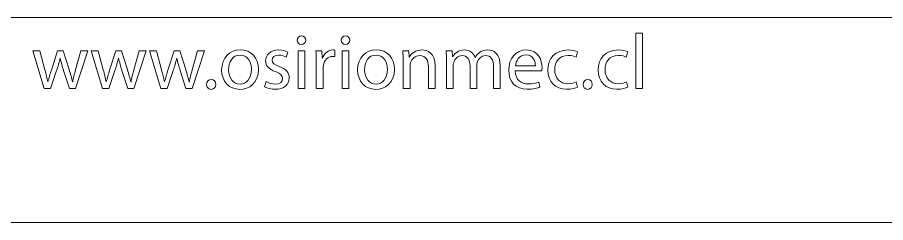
# Model space of a CAD drawing. Header units: inches. Extents: x 4400 to 4800, y 4100 to 4300.
# Drawn here: x 4631.4 to 4687.1, y 4206.6 to 4219.8 of the extents above; entities that cross this region are included whole.
import ezdxf

# ---------------------------------------------------------------- set-up
doc = ezdxf.new("R2010")
doc.units = ezdxf.units.IN
doc.header["$MEASUREMENT"] = 0
doc.layers.add('Capa 1', color=7, linetype='Continuous')

# ---------------------------------------------------------------- blocks, each defined once
blk = doc.blocks.new('block 38')
at = {"layer": 'Capa 1', "color": 1, "lineweight": 9, "true_color": 0xff0000}
for points in [[(4671.053, 4218.747), (4671.493, 4218.747), (4671.493, 4215.196), (4671.053, 4215.196), (4671.053, 4218.747)], [(4649.398, 4215.196), (4649.398, 4217.617), (4649.838, 4217.617), (4649.838, 4215.196), (4649.398, 4215.196)], [(4652.223, 4215.196), (4652.223, 4217.617), (4652.663, 4217.617), (4652.663, 4215.196), (4652.223, 4215.196)]]:
    blk.add_lwpolyline(points, dxfattribs=at)
for points, knots in [([(4649.888, 4218.297), (4649.893, 4218.147), (4649.783, 4218.027), (4649.608, 4218.027), (4649.453, 4218.027), (4649.343, 4218.147), (4649.343, 4218.297), (4649.343, 4218.452), (4649.458, 4218.572), (4649.618, 4218.572), (4649.783, 4218.572), (4649.888, 4218.452), (4649.888, 4218.297)], [0, 0, 0, 0, 1, 1, 1, 2, 2, 2, 3, 3, 3, 4, 4, 4, 4]), ([(4652.713, 4218.297), (4652.718, 4218.147), (4652.608, 4218.027), (4652.433, 4218.027), (4652.278, 4218.027), (4652.168, 4218.147), (4652.168, 4218.297), (4652.168, 4218.452), (4652.283, 4218.572), (4652.443, 4218.572), (4652.608, 4218.572), (4652.713, 4218.452), (4652.713, 4218.297)], [0, 0, 0, 0, 1, 1, 1, 2, 2, 2, 3, 3, 3, 4, 4, 4, 4]), ([(4632.848, 4217.617), (4632.848, 4217.617), (4633.168, 4216.387), (4633.168, 4216.387), (4633.238, 4216.116), (4633.303, 4215.866), (4633.348, 4215.616), (4633.348, 4215.616), (4633.363, 4215.616), (4633.363, 4215.616), (4633.418, 4215.862), (4633.498, 4216.121), (4633.578, 4216.381), (4633.578, 4216.381), (4633.973, 4217.617), (4633.973, 4217.617), (4633.973, 4217.617), (4634.343, 4217.617), (4634.343, 4217.617), (4634.343, 4217.617), (4634.719, 4216.407), (4634.719, 4216.407), (4634.809, 4216.116), (4634.879, 4215.862), (4634.934, 4215.616), (4634.934, 4215.616), (4634.948, 4215.616), (4634.948, 4215.616), (4634.988, 4215.862), (4635.054, 4216.116), (4635.133, 4216.401), (4635.133, 4216.401), (4635.479, 4217.617), (4635.479, 4217.617), (4635.479, 4217.617), (4635.914, 4217.617), (4635.914, 4217.617), (4635.914, 4217.617), (4635.133, 4215.196), (4635.133, 4215.196), (4635.133, 4215.196), (4634.733, 4215.196), (4634.733, 4215.196), (4634.733, 4215.196), (4634.363, 4216.351), (4634.363, 4216.351), (4634.278, 4216.622), (4634.208, 4216.862), (4634.148, 4217.147), (4634.148, 4217.147), (4634.138, 4217.147), (4634.138, 4217.147), (4634.079, 4216.856), (4634.003, 4216.606), (4633.918, 4216.347), (4633.918, 4216.347), (4633.528, 4215.196), (4633.528, 4215.196), (4633.528, 4215.196), (4633.128, 4215.196), (4633.128, 4215.196), (4633.128, 4215.196), (4632.398, 4217.617), (4632.398, 4217.617), (4632.398, 4217.617), (4632.848, 4217.617), (4632.848, 4217.617)], [0, 0, 0, 0, 1, 1, 1, 2, 2, 2, 3, 3, 3, 4, 4, 4, 5, 5, 5, 6, 6, 6, 7, 7, 7, 8, 8, 8, 9, 9, 9, 10, 10, 10, 11, 11, 11, 12, 12, 12, 13, 13, 13, 14, 14, 14, 15, 15, 15, 16, 16, 16, 17, 17, 17, 18, 18, 18, 19, 19, 19, 20, 20, 20, 21, 21, 21, 22, 22, 22, 22]), ([(4636.588, 4217.617), (4636.588, 4217.617), (4636.908, 4216.387), (4636.908, 4216.387), (4636.978, 4216.116), (4637.043, 4215.866), (4637.088, 4215.616), (4637.088, 4215.616), (4637.103, 4215.616), (4637.103, 4215.616), (4637.158, 4215.862), (4637.238, 4216.121), (4637.318, 4216.381), (4637.318, 4216.381), (4637.713, 4217.617), (4637.713, 4217.617), (4637.713, 4217.617), (4638.083, 4217.617), (4638.083, 4217.617), (4638.083, 4217.617), (4638.459, 4216.407), (4638.459, 4216.407), (4638.549, 4216.116), (4638.618, 4215.862), (4638.674, 4215.616), (4638.674, 4215.616), (4638.688, 4215.616), (4638.688, 4215.616), (4638.728, 4215.862), (4638.794, 4216.116), (4638.873, 4216.401), (4638.873, 4216.401), (4639.219, 4217.617), (4639.219, 4217.617), (4639.219, 4217.617), (4639.654, 4217.617), (4639.654, 4217.617), (4639.654, 4217.617), (4638.873, 4215.196), (4638.873, 4215.196), (4638.873, 4215.196), (4638.473, 4215.196), (4638.473, 4215.196), (4638.473, 4215.196), (4638.103, 4216.351), (4638.103, 4216.351), (4638.018, 4216.622), (4637.948, 4216.862), (4637.888, 4217.147), (4637.888, 4217.147), (4637.878, 4217.147), (4637.878, 4217.147), (4637.819, 4216.856), (4637.743, 4216.606), (4637.658, 4216.347), (4637.658, 4216.347), (4637.268, 4215.196), (4637.268, 4215.196), (4637.268, 4215.196), (4636.868, 4215.196), (4636.868, 4215.196), (4636.868, 4215.196), (4636.138, 4217.617), (4636.138, 4217.617), (4636.138, 4217.617), (4636.588, 4217.617), (4636.588, 4217.617)], [0, 0, 0, 0, 1, 1, 1, 2, 2, 2, 3, 3, 3, 4, 4, 4, 5, 5, 5, 6, 6, 6, 7, 7, 7, 8, 8, 8, 9, 9, 9, 10, 10, 10, 11, 11, 11, 12, 12, 12, 13, 13, 13, 14, 14, 14, 15, 15, 15, 16, 16, 16, 17, 17, 17, 18, 18, 18, 19, 19, 19, 20, 20, 20, 21, 21, 21, 22, 22, 22, 22]), ([(4640.328, 4217.617), (4640.328, 4217.617), (4640.648, 4216.387), (4640.648, 4216.387), (4640.718, 4216.116), (4640.783, 4215.866), (4640.828, 4215.616), (4640.828, 4215.616), (4640.843, 4215.616), (4640.843, 4215.616), (4640.898, 4215.862), (4640.978, 4216.121), (4641.058, 4216.381), (4641.058, 4216.381), (4641.453, 4217.617), (4641.453, 4217.617), (4641.453, 4217.617), (4641.823, 4217.617), (4641.823, 4217.617), (4641.823, 4217.617), (4642.199, 4216.407), (4642.199, 4216.407), (4642.289, 4216.116), (4642.358, 4215.862), (4642.414, 4215.616), (4642.414, 4215.616), (4642.428, 4215.616), (4642.428, 4215.616), (4642.468, 4215.862), (4642.534, 4216.116), (4642.613, 4216.401), (4642.613, 4216.401), (4642.959, 4217.617), (4642.959, 4217.617), (4642.959, 4217.617), (4643.394, 4217.617), (4643.394, 4217.617), (4643.394, 4217.617), (4642.613, 4215.196), (4642.613, 4215.196), (4642.613, 4215.196), (4642.213, 4215.196), (4642.213, 4215.196), (4642.213, 4215.196), (4641.843, 4216.351), (4641.843, 4216.351), (4641.758, 4216.622), (4641.688, 4216.862), (4641.628, 4217.147), (4641.628, 4217.147), (4641.618, 4217.147), (4641.618, 4217.147), (4641.559, 4216.856), (4641.483, 4216.606), (4641.398, 4216.347), (4641.398, 4216.347), (4641.008, 4215.196), (4641.008, 4215.196), (4641.008, 4215.196), (4640.608, 4215.196), (4640.608, 4215.196), (4640.608, 4215.196), (4639.878, 4217.617), (4639.878, 4217.617), (4639.878, 4217.617), (4640.328, 4217.617), (4640.328, 4217.617)], [0, 0, 0, 0, 1, 1, 1, 2, 2, 2, 3, 3, 3, 4, 4, 4, 5, 5, 5, 6, 6, 6, 7, 7, 7, 8, 8, 8, 9, 9, 9, 10, 10, 10, 11, 11, 11, 12, 12, 12, 13, 13, 13, 14, 14, 14, 15, 15, 15, 16, 16, 16, 17, 17, 17, 18, 18, 18, 19, 19, 19, 20, 20, 20, 21, 21, 21, 22, 22, 22, 22]), ([(4646.863, 4216.427), (4646.863, 4215.531), (4646.244, 4215.141), (4645.658, 4215.141), (4645.003, 4215.141), (4644.498, 4215.621), (4644.498, 4216.387), (4644.498, 4217.197), (4645.028, 4217.672), (4645.698, 4217.672), (4646.393, 4217.672), (4646.863, 4217.167), (4646.863, 4216.427)], [0, 0, 0, 0, 1, 1, 1, 2, 2, 2, 3, 3, 3, 4, 4, 4, 4]), ([(4647.358, 4215.646), (4647.488, 4215.561), (4647.718, 4215.471), (4647.938, 4215.471), (4648.258, 4215.471), (4648.408, 4215.631), (4648.408, 4215.831), (4648.408, 4216.041), (4648.283, 4216.156), (4647.958, 4216.276), (4647.523, 4216.431), (4647.318, 4216.671), (4647.318, 4216.962), (4647.318, 4217.352), (4647.633, 4217.672), (4648.153, 4217.672), (4648.398, 4217.672), (4648.613, 4217.602), (4648.748, 4217.522), (4648.748, 4217.522), (4648.638, 4217.202), (4648.638, 4217.202), (4648.543, 4217.262), (4648.368, 4217.342), (4648.143, 4217.342), (4647.883, 4217.342), (4647.738, 4217.192), (4647.738, 4217.012), (4647.738, 4216.812), (4647.883, 4216.721), (4648.198, 4216.602), (4648.618, 4216.441), (4648.833, 4216.232), (4648.833, 4215.872), (4648.833, 4215.446), (4648.503, 4215.146), (4647.928, 4215.146), (4647.663, 4215.146), (4647.418, 4215.211), (4647.248, 4215.311), (4647.248, 4215.311), (4647.358, 4215.646), (4647.358, 4215.646)], [0, 0, 0, 0, 1, 1, 1, 2, 2, 2, 3, 3, 3, 4, 4, 4, 5, 5, 5, 6, 6, 6, 7, 7, 7, 8, 8, 8, 9, 9, 9, 10, 10, 10, 11, 11, 11, 12, 12, 12, 13, 13, 13, 14, 14, 14, 14]), ([(4650.568, 4216.862), (4650.568, 4217.147), (4650.563, 4217.391), (4650.548, 4217.617), (4650.548, 4217.617), (4650.933, 4217.617), (4650.933, 4217.617), (4650.933, 4217.617), (4650.948, 4217.142), (4650.948, 4217.142), (4650.948, 4217.142), (4650.968, 4217.142), (4650.968, 4217.142), (4651.078, 4217.467), (4651.343, 4217.672), (4651.638, 4217.672), (4651.688, 4217.672), (4651.723, 4217.667), (4651.763, 4217.657), (4651.763, 4217.657), (4651.763, 4217.242), (4651.763, 4217.242), (4651.718, 4217.252), (4651.673, 4217.256), (4651.613, 4217.256), (4651.303, 4217.256), (4651.083, 4217.021), (4651.023, 4216.691), (4651.013, 4216.632), (4651.003, 4216.562), (4651.003, 4216.486), (4651.003, 4216.486), (4651.003, 4215.196), (4651.003, 4215.196), (4651.003, 4215.196), (4650.568, 4215.196), (4650.568, 4215.196), (4650.568, 4215.196), (4650.568, 4216.862), (4650.568, 4216.862)], [0, 0, 0, 0, 1, 1, 1, 2, 2, 2, 3, 3, 3, 4, 4, 4, 5, 5, 5, 6, 6, 6, 7, 7, 7, 8, 8, 8, 9, 9, 9, 10, 10, 10, 11, 11, 11, 12, 12, 12, 13, 13, 13, 13]), ([(4655.583, 4216.427), (4655.583, 4215.531), (4654.963, 4215.141), (4654.378, 4215.141), (4653.723, 4215.141), (4653.218, 4215.621), (4653.218, 4216.387), (4653.218, 4217.197), (4653.748, 4217.672), (4654.418, 4217.672), (4655.113, 4217.672), (4655.583, 4217.167), (4655.583, 4216.427)], [0, 0, 0, 0, 1, 1, 1, 2, 2, 2, 3, 3, 3, 4, 4, 4, 4]), ([(4656.138, 4216.962), (4656.138, 4217.212), (4656.133, 4217.417), (4656.118, 4217.617), (4656.118, 4217.617), (4656.508, 4217.617), (4656.508, 4217.617), (4656.508, 4217.617), (4656.533, 4217.216), (4656.533, 4217.216), (4656.533, 4217.216), (4656.543, 4217.216), (4656.543, 4217.216), (4656.663, 4217.447), (4656.943, 4217.672), (4657.343, 4217.672), (4657.678, 4217.672), (4658.198, 4217.472), (4658.198, 4216.642), (4658.198, 4216.642), (4658.198, 4215.196), (4658.198, 4215.196), (4658.198, 4215.196), (4657.758, 4215.196), (4657.758, 4215.196), (4657.758, 4215.196), (4657.758, 4216.592), (4657.758, 4216.592), (4657.758, 4216.982), (4657.613, 4217.307), (4657.198, 4217.307), (4656.908, 4217.307), (4656.683, 4217.101), (4656.608, 4216.856), (4656.588, 4216.802), (4656.578, 4216.727), (4656.578, 4216.651), (4656.578, 4216.651), (4656.578, 4215.196), (4656.578, 4215.196), (4656.578, 4215.196), (4656.138, 4215.196), (4656.138, 4215.196), (4656.138, 4215.196), (4656.138, 4216.962), (4656.138, 4216.962)], [0, 0, 0, 0, 1, 1, 1, 2, 2, 2, 3, 3, 3, 4, 4, 4, 5, 5, 5, 6, 6, 6, 7, 7, 7, 8, 8, 8, 9, 9, 9, 10, 10, 10, 11, 11, 11, 12, 12, 12, 13, 13, 13, 14, 14, 14, 15, 15, 15, 15]), ([(4658.913, 4216.962), (4658.913, 4217.212), (4658.908, 4217.417), (4658.893, 4217.617), (4658.893, 4217.617), (4659.278, 4217.617), (4659.278, 4217.617), (4659.278, 4217.617), (4659.298, 4217.226), (4659.298, 4217.226), (4659.298, 4217.226), (4659.313, 4217.226), (4659.313, 4217.226), (4659.448, 4217.457), (4659.673, 4217.672), (4660.073, 4217.672), (4660.403, 4217.672), (4660.653, 4217.472), (4660.758, 4217.187), (4660.758, 4217.187), (4660.768, 4217.187), (4660.768, 4217.187), (4660.843, 4217.322), (4660.938, 4217.427), (4661.038, 4217.502), (4661.183, 4217.612), (4661.343, 4217.672), (4661.573, 4217.672), (4661.893, 4217.672), (4662.368, 4217.462), (4662.368, 4216.622), (4662.368, 4216.622), (4662.368, 4215.196), (4662.368, 4215.196), (4662.368, 4215.196), (4661.938, 4215.196), (4661.938, 4215.196), (4661.938, 4215.196), (4661.938, 4216.566), (4661.938, 4216.566), (4661.938, 4217.031), (4661.768, 4217.312), (4661.413, 4217.312), (4661.163, 4217.312), (4660.968, 4217.127), (4660.893, 4216.912), (4660.873, 4216.852), (4660.858, 4216.771), (4660.858, 4216.691), (4660.858, 4216.691), (4660.858, 4215.196), (4660.858, 4215.196), (4660.858, 4215.196), (4660.428, 4215.196), (4660.428, 4215.196), (4660.428, 4215.196), (4660.428, 4216.647), (4660.428, 4216.647), (4660.428, 4217.031), (4660.258, 4217.312), (4659.923, 4217.312), (4659.648, 4217.312), (4659.448, 4217.091), (4659.378, 4216.872), (4659.353, 4216.807), (4659.343, 4216.731), (4659.343, 4216.657), (4659.343, 4216.657), (4659.343, 4215.196), (4659.343, 4215.196), (4659.343, 4215.196), (4658.913, 4215.196), (4658.913, 4215.196), (4658.913, 4215.196), (4658.913, 4216.962), (4658.913, 4216.962)], [0, 0, 0, 0, 1, 1, 1, 2, 2, 2, 3, 3, 3, 4, 4, 4, 5, 5, 5, 6, 6, 6, 7, 7, 7, 8, 8, 8, 9, 9, 9, 10, 10, 10, 11, 11, 11, 12, 12, 12, 13, 13, 13, 14, 14, 14, 15, 15, 15, 16, 16, 16, 17, 17, 17, 18, 18, 18, 19, 19, 19, 20, 20, 20, 21, 21, 21, 22, 22, 22, 23, 23, 23, 24, 24, 24, 25, 25, 25, 25]), ([(4663.328, 4216.327), (4663.338, 4215.731), (4663.718, 4215.486), (4664.158, 4215.486), (4664.473, 4215.486), (4664.663, 4215.541), (4664.828, 4215.611), (4664.828, 4215.611), (4664.903, 4215.296), (4664.903, 4215.296), (4664.748, 4215.226), (4664.483, 4215.146), (4664.098, 4215.146), (4663.353, 4215.146), (4662.908, 4215.636), (4662.908, 4216.367), (4662.908, 4217.097), (4663.338, 4217.672), (4664.043, 4217.672), (4664.833, 4217.672), (4665.043, 4216.977), (4665.043, 4216.532), (4665.043, 4216.441), (4665.033, 4216.371), (4665.028, 4216.327), (4665.028, 4216.327), (4663.328, 4216.327), (4663.328, 4216.327)], [0, 0, 0, 0, 1, 1, 1, 2, 2, 2, 3, 3, 3, 4, 4, 4, 5, 5, 5, 6, 6, 6, 7, 7, 7, 8, 8, 8, 9, 9, 9, 9]), ([(4667.313, 4215.286), (4667.198, 4215.226), (4666.943, 4215.146), (4666.618, 4215.146), (4665.888, 4215.146), (4665.413, 4215.641), (4665.413, 4216.381), (4665.413, 4217.127), (4665.923, 4217.667), (4666.713, 4217.667), (4666.973, 4217.667), (4667.203, 4217.602), (4667.323, 4217.542), (4667.323, 4217.542), (4667.223, 4217.202), (4667.223, 4217.202), (4667.118, 4217.262), (4666.953, 4217.317), (4666.713, 4217.317), (4666.158, 4217.317), (4665.857, 4216.906), (4665.857, 4216.401), (4665.857, 4215.842), (4666.218, 4215.496), (4666.698, 4215.496), (4666.948, 4215.496), (4667.113, 4215.561), (4667.238, 4215.616), (4667.238, 4215.616), (4667.313, 4215.286), (4667.313, 4215.286)], [0, 0, 0, 0, 1, 1, 1, 2, 2, 2, 3, 3, 3, 4, 4, 4, 5, 5, 5, 6, 6, 6, 7, 7, 7, 8, 8, 8, 9, 9, 9, 10, 10, 10, 10]), ([(4670.538, 4215.286), (4670.423, 4215.226), (4670.168, 4215.146), (4669.843, 4215.146), (4669.113, 4215.146), (4668.638, 4215.641), (4668.638, 4216.381), (4668.638, 4217.127), (4669.148, 4217.667), (4669.938, 4217.667), (4670.198, 4217.667), (4670.428, 4217.602), (4670.548, 4217.542), (4670.548, 4217.542), (4670.448, 4217.202), (4670.448, 4217.202), (4670.343, 4217.262), (4670.178, 4217.317), (4669.938, 4217.317), (4669.383, 4217.317), (4669.082, 4216.906), (4669.082, 4216.401), (4669.082, 4215.842), (4669.443, 4215.496), (4669.923, 4215.496), (4670.173, 4215.496), (4670.338, 4215.561), (4670.463, 4215.616), (4670.463, 4215.616), (4670.538, 4215.286), (4670.538, 4215.286)], [0, 0, 0, 0, 1, 1, 1, 2, 2, 2, 3, 3, 3, 4, 4, 4, 5, 5, 5, 6, 6, 6, 7, 7, 7, 8, 8, 8, 9, 9, 9, 10, 10, 10, 10]), ([(4644.943, 4216.401), (4644.943, 4215.872), (4645.248, 4215.471), (4645.678, 4215.471), (4646.098, 4215.471), (4646.413, 4215.866), (4646.413, 4216.411), (4646.413, 4216.822), (4646.208, 4217.342), (4645.688, 4217.342), (4645.168, 4217.342), (4644.943, 4216.862), (4644.943, 4216.401)], [0, 0, 0, 0, 1, 1, 1, 2, 2, 2, 3, 3, 3, 4, 4, 4, 4]), ([(4653.663, 4216.401), (4653.663, 4215.872), (4653.968, 4215.471), (4654.398, 4215.471), (4654.818, 4215.471), (4655.133, 4215.866), (4655.133, 4216.411), (4655.133, 4216.822), (4654.928, 4217.342), (4654.408, 4217.342), (4653.888, 4217.342), (4653.663, 4216.862), (4653.663, 4216.401)], [0, 0, 0, 0, 1, 1, 1, 2, 2, 2, 3, 3, 3, 4, 4, 4, 4]), ([(4664.618, 4216.642), (4664.623, 4216.922), (4664.503, 4217.357), (4664.008, 4217.357), (4663.563, 4217.357), (4663.368, 4216.946), (4663.333, 4216.642), (4663.333, 4216.642), (4664.618, 4216.642), (4664.618, 4216.642)], [0, 0, 0, 0, 1, 1, 1, 2, 2, 2, 3, 3, 3, 3]), ([(4643.533, 4215.456), (4643.533, 4215.641), (4643.658, 4215.771), (4643.833, 4215.771), (4644.008, 4215.771), (4644.128, 4215.641), (4644.128, 4215.456), (4644.128, 4215.276), (4644.013, 4215.141), (4643.828, 4215.141), (4643.653, 4215.141), (4643.533, 4215.276), (4643.533, 4215.456)], [0, 0, 0, 0, 1, 1, 1, 2, 2, 2, 3, 3, 3, 4, 4, 4, 4]), ([(4667.673, 4215.456), (4667.673, 4215.641), (4667.798, 4215.771), (4667.973, 4215.771), (4668.148, 4215.771), (4668.268, 4215.641), (4668.268, 4215.456), (4668.268, 4215.276), (4668.153, 4215.141), (4667.968, 4215.141), (4667.793, 4215.141), (4667.673, 4215.276), (4667.673, 4215.456)], [0, 0, 0, 0, 1, 1, 1, 2, 2, 2, 3, 3, 3, 4, 4, 4, 4])]:
    blk.add_open_spline(points, degree=3, knots=knots, dxfattribs=at)

msp = doc.modelspace()

# ---------------------------------------------------------------- linework, layer by layer
at = {"layer": 'Capa 1', "color": 7, "lineweight": 9, "true_color": 0xffffff}
msp.add_open_spline([(4651.001, 4219.761), (4651.001, 4219.761), (4608.307, 4219.761), (4608.307, 4219.761), (4605.239, 4219.761), (4602.669, 4217.589), (4602.002, 4214.674), (4602.002, 4214.674), (4602.002, 4214.674), (4602.002, 4214.674), (4602.002, 4214.674), (4611.795, 4214.674), (4611.795, 4214.674), (4611.795, 4214.674), (4611.795, 4214.674), (4611.795, 4214.674), (4611.795, 4214.95), (4612.019, 4215.174), (4612.295, 4215.174), (4612.571, 4215.174), (4612.795, 4214.95), (4612.795, 4214.674), (4612.795, 4214.398), (4612.571, 4214.174), (4612.335, 4214.174), (4612.335, 4214.174), (4612.335, 4212.174), (4612.335, 4212.174), (4612.571, 4212.174), (4612.795, 4211.95), (4612.795, 4211.674), (4612.795, 4211.398), (4612.571, 4211.174), (4612.295, 4211.174), (4612.019, 4211.174), (4611.795, 4211.398), (4611.795, 4211.674), (4611.795, 4211.674), (4602.002, 4211.674), (4602.002, 4211.674), (4602.002, 4211.674), (4602.002, 4211.674), (4602.002, 4211.674), (4602.669, 4208.758), (4605.239, 4206.587), (4608.307, 4206.587), (4608.307, 4206.587), (4651.001, 4206.587), (4651.001, 4206.587), (4651.001, 4206.587), (4693.695, 4206.587), (4693.695, 4206.587), (4696.764, 4206.587), (4699.333, 4208.759), (4700.001, 4211.674), (4700.001, 4211.674), (4700.001, 4211.674), (4700.001, 4211.674), (4700.001, 4211.674), (4690.205, 4211.674), (4690.205, 4211.674), (4690.205, 4211.398), (4689.981, 4211.174), (4689.705, 4211.174), (4689.429, 4211.174), (4689.205, 4211.398), (4689.205, 4211.674), (4689.205, 4211.95), (4689.429, 4212.174), (4689.675, 4212.204), (4689.675, 4212.204), (4689.675, 4214.204), (4689.675, 4214.204), (4689.429, 4214.174), (4689.205, 4214.398), (4689.205, 4214.674), (4689.205, 4214.95), (4689.429, 4215.174), (4689.705, 4215.174), (4689.981, 4215.174), (4690.205, 4214.95), (4690.205, 4214.674), (4690.205, 4214.674), (4690.205, 4214.674), (4690.205, 4214.674), (4690.205, 4214.674), (4700, 4214.674), (4700, 4214.674), (4700, 4214.674), (4700.001, 4214.674), (4700.001, 4214.674), (4699.333, 4217.589), (4696.764, 4219.761), (4693.695, 4219.761), (4693.695, 4219.761), (4651.001, 4219.761), (4651.001, 4219.761)], degree=3, knots=[0, 0, 0, 0, 1, 1, 1, 2, 2, 2, 3, 3, 3, 4, 4, 4, 5, 5, 5, 6, 6, 6, 7, 7, 7, 8, 8, 8, 9, 9, 9, 10, 10, 10, 11, 11, 11, 12, 12, 12, 13, 13, 13, 14, 14, 14, 15, 15, 15, 16, 16, 16, 17, 17, 17, 18, 18, 18, 19, 19, 19, 20, 20, 20, 21, 21, 21, 22, 22, 22, 23, 23, 23, 24, 24, 24, 25, 25, 25, 26, 26, 26, 27, 27, 27, 28, 28, 28, 29, 29, 29, 30, 30, 30, 31, 31, 31, 32, 32, 32, 32], dxfattribs=at)

# ---------------------------------------------------------------- block references
at = {"layer": 'Capa 1'}
msp.add_blockref('block 38', (0, 0), dxfattribs=at)

doc.saveas('drawing.dxf')
